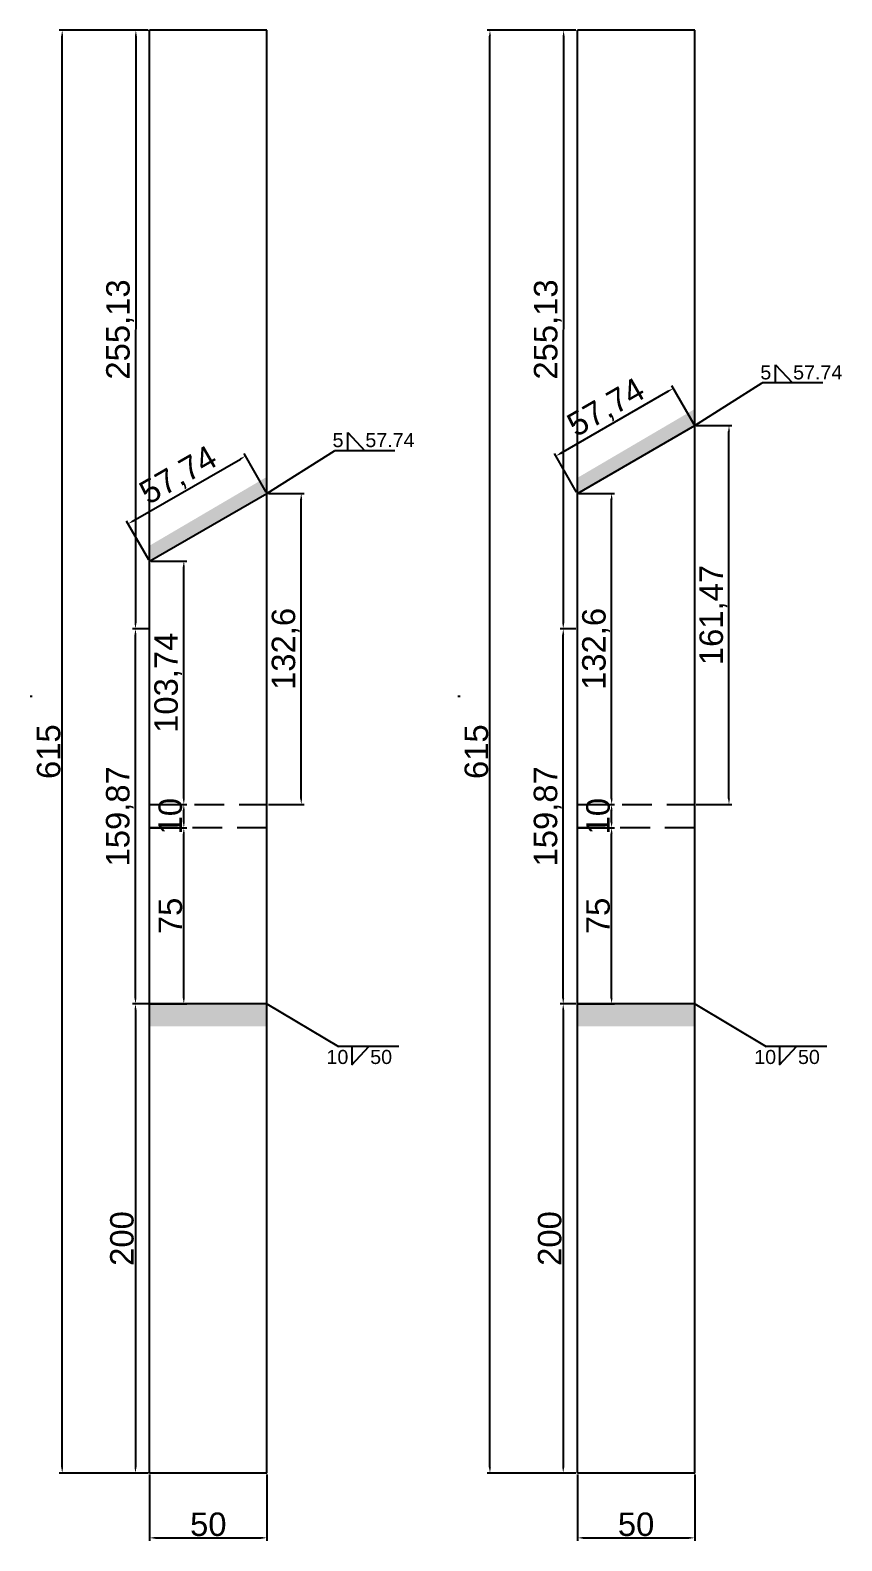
# Model space of a CAD drawing. Header units: millimetres. Extents: x 1455 to 24185, y -7041 to 4772.
# Drawn here: x 3661 to 4007, y 490 to 1134 of the extents above; entities that cross this region are included whole.
import ezdxf

# ---------------------------------------------------------------- set-up
doc = ezdxf.new("R2010")
doc.units = ezdxf.units.MM
doc.linetypes.add('DASHED', pattern=[19.05, 12.7, -6.35])
doc.layers.add('尺寸标注', color=6, linetype='Continuous')
doc.layers.add('焊缝', color=250, linetype='Continuous')
doc.styles.get("Standard").update_dxf_attribs({"font": 'arial.ttf'})
doc.dimstyles.new('ISO-25-JHF', dxfattribs={"dimtxt": 10, "dimasz": 2.5, "dimexe": 1.25, "dimexo": 0.625, "dimtad": 1, "dimtxsty": 'Standard', "dimcen": 2.5, "dimadec": 0, "dimazin": 0, "dimtfac": 1, "dimtmove": 0, "dimatfit": 3, "dimfxl": 1, "dimarcsym": 0})

# ---------------------------------------------------------------- blocks, each defined once
blk = doc.blocks.new('*D672')
at = {"layer": 'Defpoints', "color": 0, "transparency": 16777216}
for p in [(3712.01, 519.21), (3762.01, 519.21), (3762.01, 491.62)]:
    blk.add_point(p, dxfattribs=at)
at = {"layer": '尺寸标注', "color": 0, "lineweight": -2, "transparency": 16777216}
for p, q in [((3712.01, 518.59), (3712.01, 490.37)), ((3762.01, 518.59), (3762.01, 490.37)), ((3714.51, 491.62), (3759.51, 491.62))]:
    blk.add_line(p, q, dxfattribs=at)
at = {"layer": '尺寸标注', "color": 0, "transparency": 16777216}
for points in [[(3714.51, 492.04), (3714.51, 491.2), (3712.01, 491.62)], [(3759.51, 492.04), (3759.51, 491.2), (3762.01, 491.62)]]:
    blk.add_solid(points, dxfattribs=at)
at = {"layer": '尺寸标注', "color": 0, "transparency": 16777216, "insert": (3737.01, 497.35), "char_height": 10, "attachment_point": 5}
blk.add_mtext('50', dxfattribs=at)
blk = doc.blocks.new('*D673')
at = {"layer": 'Defpoints', "color": 0, "transparency": 16777216}
for p in [(3711.3, 804.21), (3726.58, 804.21), (3711.3, 794.21)]:
    blk.add_point(p, dxfattribs=at)
at = {"layer": '尺寸标注', "color": 0, "lineweight": -2, "transparency": 16777216}
for p, q in [((3711.92, 804.21), (3727.83, 804.21)), ((3726.58, 796.71), (3726.58, 801.71)), ((3711.92, 794.21), (3727.83, 794.21))]:
    blk.add_line(p, q, dxfattribs=at)
at = {"layer": '尺寸标注', "color": 0, "transparency": 16777216}
for points in [[(3726.16, 801.71), (3726.99, 801.71), (3726.58, 804.21)], [(3726.16, 796.71), (3726.99, 796.71), (3726.58, 794.21)]]:
    blk.add_solid(points, dxfattribs=at)
at = {"layer": '尺寸标注', "color": 0, "transparency": 16777216, "insert": (3720.85, 799.21), "char_height": 10, "attachment_point": 5, "rotation": 90}
blk.add_mtext('10', dxfattribs=at)
blk = doc.blocks.new('*D674')
at = {"layer": 'Defpoints', "color": 0, "transparency": 16777216}
for p in [(3705.98, 879.08), (3712.01, 879.08), (3712.01, 719.21)]:
    blk.add_point(p, dxfattribs=at)
at = {"layer": '尺寸标注', "color": 0, "lineweight": -2, "transparency": 16777216}
for p, q in [((3711.38, 879.08), (3704.73, 879.08)), ((3705.98, 721.71), (3705.98, 876.58)), ((3711.38, 719.21), (3704.73, 719.21))]:
    blk.add_line(p, q, dxfattribs=at)
at = {"layer": '尺寸标注', "color": 0, "transparency": 16777216}
for points in [[(3705.56, 876.58), (3706.39, 876.58), (3705.98, 879.08)], [(3705.56, 721.71), (3706.39, 721.71), (3705.98, 719.21)]]:
    blk.add_solid(points, dxfattribs=at)
at = {"layer": '尺寸标注', "color": 0, "transparency": 16777216, "insert": (3699.34, 799.15), "char_height": 10, "attachment_point": 5, "rotation": 90}
blk.add_mtext('159,87', dxfattribs=at)
blk = doc.blocks.new('*D675')
at = {"layer": 'Defpoints', "color": 0, "transparency": 16777216}
for p in [(3674.75, 1134.21), (3712.01, 1134.21), (3712.01, 519.21)]:
    blk.add_point(p, dxfattribs=at)
at = {"layer": '尺寸标注', "color": 0, "lineweight": -2, "transparency": 16777216}
for p, q in [((3711.38, 1134.21), (3673.5, 1134.21)), ((3674.75, 521.71), (3674.75, 1131.71)), ((3711.38, 519.21), (3673.5, 519.21))]:
    blk.add_line(p, q, dxfattribs=at)
at = {"layer": '尺寸标注', "color": 0, "transparency": 16777216}
for points in [[(3674.33, 1131.71), (3675.17, 1131.71), (3674.75, 1134.21)], [(3674.33, 521.71), (3675.17, 521.71), (3674.75, 519.21)]]:
    blk.add_solid(points, dxfattribs=at)
at = {"layer": '尺寸标注', "color": 0, "transparency": 16777216, "insert": (3669.02, 826.71), "char_height": 10, "attachment_point": 5, "rotation": 90}
blk.add_mtext('615', dxfattribs=at)
blk = doc.blocks.new('*D676')
at = {"layer": 'Defpoints', "color": 0, "transparency": 16777216}
for p in [(3752.84, 952.7), (3762.01, 936.81), (3712.01, 907.95)]:
    blk.add_point(p, dxfattribs=at)
at = {"layer": '尺寸标注', "color": 0, "lineweight": -2, "transparency": 16777216}
for p, q in [((3761.7, 937.36), (3752.22, 953.78)), ((3705.01, 925.08), (3750.68, 951.45)), ((3711.7, 908.49), (3702.22, 924.91))]:
    blk.add_line(p, q, dxfattribs=at)
at = {"layer": '尺寸标注', "color": 0, "transparency": 16777216}
for points in [[(3750.47, 951.81), (3750.88, 951.08), (3752.84, 952.7)], [(3704.8, 925.44), (3705.21, 924.72), (3702.84, 923.83)]]:
    blk.add_solid(points, dxfattribs=at)
at = {"layer": '尺寸标注', "color": 0, "transparency": 16777216, "insert": (3724.53, 943.99), "char_height": 10, "attachment_point": 5, "rotation": 30}
blk.add_mtext('57,74', dxfattribs=at)
blk = doc.blocks.new('*D677')
at = {"layer": 'Defpoints', "color": 0, "transparency": 16777216}
for p in [(3712.01, 1134.21), (3705.98, 879.08), (3711.85, 879.08)]:
    blk.add_point(p, dxfattribs=at)
at = {"layer": '尺寸标注', "color": 0, "lineweight": -2, "transparency": 16777216}
for p, q in [((3711.38, 1134.21), (3704.89, 1134.22)), ((3706.14, 1131.72), (3705.98, 881.58)), ((3711.22, 879.08), (3704.73, 879.08))]:
    blk.add_line(p, q, dxfattribs=at)
at = {"layer": '尺寸标注', "color": 0, "transparency": 16777216}
for points in [[(3705.72, 1131.72), (3706.55, 1131.72), (3706.14, 1134.22)], [(3705.56, 881.58), (3706.39, 881.58), (3705.98, 879.08)]]:
    blk.add_solid(points, dxfattribs=at)
at = {"layer": '尺寸标注', "color": 0, "transparency": 16777216, "insert": (3699.42, 1006.65), "char_height": 10, "attachment_point": 5, "rotation": 89.96337}
blk.add_mtext('255,13', dxfattribs=at)
blk = doc.blocks.new('*D678')
at = {"layer": 'Defpoints', "color": 0, "transparency": 16777216}
for p in [(3712.01, 719.21), (3705.98, 519.21), (3712.01, 519.21)]:
    blk.add_point(p, dxfattribs=at)
at = {"layer": '尺寸标注', "color": 0, "lineweight": -2, "transparency": 16777216}
for p, q in [((3711.38, 719.21), (3704.73, 719.21)), ((3705.98, 716.71), (3705.98, 521.71)), ((3711.38, 519.21), (3704.73, 519.21))]:
    blk.add_line(p, q, dxfattribs=at)
at = {"layer": '尺寸标注', "color": 0, "transparency": 16777216}
for points in [[(3705.56, 716.71), (3706.39, 716.71), (3705.98, 719.21)], [(3705.56, 521.71), (3706.39, 521.71), (3705.98, 519.21)]]:
    blk.add_solid(points, dxfattribs=at)
at = {"layer": '尺寸标注', "color": 0, "transparency": 16777216, "insert": (3700.24, 619.21), "char_height": 10, "attachment_point": 5, "rotation": 90}
blk.add_mtext('200', dxfattribs=at)
blk = doc.blocks.new('*D679')
at = {"layer": 'Defpoints', "color": 0, "transparency": 16777216}
for p in [(3711.99, 907.95), (3726.58, 907.95), (3711.99, 804.21)]:
    blk.add_point(p, dxfattribs=at)
at = {"layer": '尺寸标注', "color": 0, "lineweight": -2, "transparency": 16777216}
for p, q in [((3712.62, 907.95), (3727.83, 907.95)), ((3726.58, 806.71), (3726.58, 905.45)), ((3712.62, 804.21), (3727.83, 804.21))]:
    blk.add_line(p, q, dxfattribs=at)
at = {"layer": '尺寸标注', "color": 0, "transparency": 16777216}
for points in [[(3726.16, 905.45), (3726.99, 905.45), (3726.58, 907.95)], [(3726.16, 806.71), (3726.99, 806.71), (3726.58, 804.21)]]:
    blk.add_solid(points, dxfattribs=at)
at = {"layer": '尺寸标注', "color": 0, "transparency": 16777216, "insert": (3719.94, 856.08), "char_height": 10, "attachment_point": 5, "rotation": 90}
blk.add_mtext('103,74', dxfattribs=at)
blk = doc.blocks.new('*D680')
at = {"layer": 'Defpoints', "color": 0, "transparency": 16777216}
for p in [(3711.3, 794.21), (3726.58, 794.21), (3711.3, 719.21)]:
    blk.add_point(p, dxfattribs=at)
at = {"layer": '尺寸标注', "color": 0, "lineweight": -2, "transparency": 16777216}
for p, q in [((3711.92, 794.21), (3727.83, 794.21)), ((3726.58, 721.71), (3726.58, 791.71)), ((3711.92, 719.21), (3727.83, 719.21))]:
    blk.add_line(p, q, dxfattribs=at)
at = {"layer": '尺寸标注', "color": 0, "transparency": 16777216}
for points in [[(3726.16, 791.71), (3726.99, 791.71), (3726.58, 794.21)], [(3726.16, 721.71), (3726.99, 721.71), (3726.58, 719.21)]]:
    blk.add_solid(points, dxfattribs=at)
at = {"layer": '尺寸标注', "color": 0, "transparency": 16777216, "insert": (3720.87, 756.71), "char_height": 10, "attachment_point": 5, "rotation": 90}
blk.add_mtext('75', dxfattribs=at)
blk = doc.blocks.new('*D683')
at = {"layer": 'Defpoints', "color": 0, "transparency": 16777216}
for p in [(3894.26, 519.21), (3944.26, 519.21), (3944.26, 491.62)]:
    blk.add_point(p, dxfattribs=at)
at = {"layer": '尺寸标注', "color": 0, "lineweight": -2, "transparency": 16777216}
for p, q in [((3894.26, 518.59), (3894.26, 490.37)), ((3944.26, 518.59), (3944.26, 490.37)), ((3896.76, 491.62), (3941.76, 491.62))]:
    blk.add_line(p, q, dxfattribs=at)
at = {"layer": '尺寸标注', "color": 0, "transparency": 16777216}
for points in [[(3896.76, 492.04), (3896.76, 491.2), (3894.26, 491.62)], [(3941.76, 492.04), (3941.76, 491.2), (3944.26, 491.62)]]:
    blk.add_solid(points, dxfattribs=at)
at = {"layer": '尺寸标注', "color": 0, "transparency": 16777216, "insert": (3919.26, 497.35), "char_height": 10, "attachment_point": 5}
blk.add_mtext('50', dxfattribs=at)
blk = doc.blocks.new('*D684')
at = {"layer": 'Defpoints', "color": 0, "transparency": 16777216}
for p in [(3893.55, 804.21), (3908.82, 804.21), (3893.55, 794.21)]:
    blk.add_point(p, dxfattribs=at)
at = {"layer": '尺寸标注', "color": 0, "lineweight": -2, "transparency": 16777216}
for p, q in [((3894.17, 804.21), (3910.07, 804.21)), ((3908.82, 796.71), (3908.82, 801.71)), ((3894.17, 794.21), (3910.07, 794.21))]:
    blk.add_line(p, q, dxfattribs=at)
at = {"layer": '尺寸标注', "color": 0, "transparency": 16777216}
for points in [[(3908.41, 801.71), (3909.24, 801.71), (3908.82, 804.21)], [(3908.41, 796.71), (3909.24, 796.71), (3908.82, 794.21)]]:
    blk.add_solid(points, dxfattribs=at)
at = {"layer": '尺寸标注', "color": 0, "transparency": 16777216, "insert": (3903.09, 799.21), "char_height": 10, "attachment_point": 5, "rotation": 90}
blk.add_mtext('10', dxfattribs=at)
blk = doc.blocks.new('*D685')
at = {"layer": 'Defpoints', "color": 0, "transparency": 16777216}
for p in [(3888.22, 879.08), (3894.26, 879.08), (3894.26, 719.21)]:
    blk.add_point(p, dxfattribs=at)
at = {"layer": '尺寸标注', "color": 0, "lineweight": -2, "transparency": 16777216}
for p, q in [((3893.63, 879.08), (3886.97, 879.08)), ((3888.22, 721.71), (3888.22, 876.58)), ((3893.63, 719.21), (3886.97, 719.21))]:
    blk.add_line(p, q, dxfattribs=at)
at = {"layer": '尺寸标注', "color": 0, "transparency": 16777216}
for points in [[(3887.81, 876.58), (3888.64, 876.58), (3888.22, 879.08)], [(3887.81, 721.71), (3888.64, 721.71), (3888.22, 719.21)]]:
    blk.add_solid(points, dxfattribs=at)
at = {"layer": '尺寸标注', "color": 0, "transparency": 16777216, "insert": (3881.59, 799.15), "char_height": 10, "attachment_point": 5, "rotation": 90}
blk.add_mtext('159,87', dxfattribs=at)
blk = doc.blocks.new('*D686')
at = {"layer": 'Defpoints', "color": 0, "transparency": 16777216}
for p in [(3857, 1134.21), (3894.26, 1134.21), (3894.26, 519.21)]:
    blk.add_point(p, dxfattribs=at)
at = {"layer": '尺寸标注', "color": 0, "lineweight": -2, "transparency": 16777216}
for p, q in [((3893.63, 1134.21), (3855.75, 1134.21)), ((3857, 521.71), (3857, 1131.71)), ((3893.63, 519.21), (3855.75, 519.21))]:
    blk.add_line(p, q, dxfattribs=at)
at = {"layer": '尺寸标注', "color": 0, "transparency": 16777216}
for points in [[(3856.58, 1131.71), (3857.41, 1131.71), (3857, 1134.21)], [(3856.58, 521.71), (3857.41, 521.71), (3857, 519.21)]]:
    blk.add_solid(points, dxfattribs=at)
at = {"layer": '尺寸标注', "color": 0, "transparency": 16777216, "insert": (3851.27, 826.71), "char_height": 10, "attachment_point": 5, "rotation": 90}
blk.add_mtext('615', dxfattribs=at)
blk = doc.blocks.new('*D687')
at = {"layer": 'Defpoints', "color": 0, "transparency": 16777216}
for p in [(3935.09, 981.56), (3944.26, 965.68), (3894.26, 936.81)]:
    blk.add_point(p, dxfattribs=at)
at = {"layer": '尺寸标注', "color": 0, "lineweight": -2, "transparency": 16777216}
for p, q in [((3887.25, 953.95), (3932.92, 980.31)), ((3943.94, 966.22), (3934.46, 982.65)), ((3893.94, 937.36), (3884.46, 953.78))]:
    blk.add_line(p, q, dxfattribs=at)
at = {"layer": '尺寸标注', "color": 0, "transparency": 16777216}
for points in [[(3932.71, 980.67), (3933.13, 979.95), (3935.09, 981.56)], [(3887.04, 954.31), (3887.46, 953.58), (3885.09, 952.7)]]:
    blk.add_solid(points, dxfattribs=at)
at = {"layer": '尺寸标注', "color": 0, "transparency": 16777216, "insert": (3906.78, 972.86), "char_height": 10, "attachment_point": 5, "rotation": 30}
blk.add_mtext('57,74', dxfattribs=at)
blk = doc.blocks.new('*D688')
at = {"layer": 'Defpoints', "color": 0, "transparency": 16777216}
for p in [(3894.26, 1134.21), (3888.22, 879.08), (3894.09, 879.08)]:
    blk.add_point(p, dxfattribs=at)
at = {"layer": '尺寸标注', "color": 0, "lineweight": -2, "transparency": 16777216}
for p, q in [((3893.63, 1134.21), (3887.14, 1134.22)), ((3888.38, 1131.72), (3888.22, 881.58)), ((3893.47, 879.08), (3886.97, 879.08))]:
    blk.add_line(p, q, dxfattribs=at)
at = {"layer": '尺寸标注', "color": 0, "transparency": 16777216}
for points in [[(3887.97, 1131.72), (3888.8, 1131.72), (3888.39, 1134.22)], [(3887.81, 881.58), (3888.64, 881.58), (3888.22, 879.08)]]:
    blk.add_solid(points, dxfattribs=at)
at = {"layer": '尺寸标注', "color": 0, "transparency": 16777216, "insert": (3881.67, 1006.65), "char_height": 10, "attachment_point": 5, "rotation": 89.96337}
blk.add_mtext('255,13', dxfattribs=at)
blk = doc.blocks.new('*D689')
at = {"layer": 'Defpoints', "color": 0, "transparency": 16777216}
for p in [(3894.26, 719.21), (3888.22, 519.21), (3894.26, 519.21)]:
    blk.add_point(p, dxfattribs=at)
at = {"layer": '尺寸标注', "color": 0, "lineweight": -2, "transparency": 16777216}
for p, q in [((3893.63, 719.21), (3886.97, 719.21)), ((3888.22, 716.71), (3888.22, 521.71)), ((3893.63, 519.21), (3886.97, 519.21))]:
    blk.add_line(p, q, dxfattribs=at)
at = {"layer": '尺寸标注', "color": 0, "transparency": 16777216}
for points in [[(3887.81, 716.71), (3888.64, 716.71), (3888.22, 719.21)], [(3887.81, 521.71), (3888.64, 521.71), (3888.22, 519.21)]]:
    blk.add_solid(points, dxfattribs=at)
at = {"layer": '尺寸标注', "color": 0, "transparency": 16777216, "insert": (3882.49, 619.21), "char_height": 10, "attachment_point": 5, "rotation": 90}
blk.add_mtext('200', dxfattribs=at)
blk = doc.blocks.new('*D690')
at = {"layer": 'Defpoints', "color": 0, "transparency": 16777216}
for p in [(3893.55, 794.21), (3908.82, 794.21), (3893.55, 719.21)]:
    blk.add_point(p, dxfattribs=at)
at = {"layer": '尺寸标注', "color": 0, "lineweight": -2, "transparency": 16777216}
for p, q in [((3894.17, 794.21), (3910.07, 794.21)), ((3908.82, 721.71), (3908.82, 791.71)), ((3894.17, 719.21), (3910.07, 719.21))]:
    blk.add_line(p, q, dxfattribs=at)
at = {"layer": '尺寸标注', "color": 0, "transparency": 16777216}
for points in [[(3908.41, 791.71), (3909.24, 791.71), (3908.82, 794.21)], [(3908.41, 721.71), (3909.24, 721.71), (3908.82, 719.21)]]:
    blk.add_solid(points, dxfattribs=at)
at = {"layer": '尺寸标注', "color": 0, "transparency": 16777216, "insert": (3903.11, 756.71), "char_height": 10, "attachment_point": 5, "rotation": 90}
blk.add_mtext('75', dxfattribs=at)
blk = doc.blocks.new('*D670')
at = {"layer": 'Defpoints', "color": 0, "transparency": 16777216}
for p in [(3894.26, 936.81), (3908.84, 936.81), (3894.26, 804.21)]:
    blk.add_point(p, dxfattribs=at)
at = {"layer": '尺寸标注', "color": 0, "lineweight": -2, "transparency": 16777216}
for p, q in [((3894.88, 936.81), (3910.09, 936.81)), ((3908.84, 806.71), (3908.84, 934.31)), ((3894.88, 804.21), (3910.09, 804.21))]:
    blk.add_line(p, q, dxfattribs=at)
at = {"layer": '尺寸标注', "color": 0, "transparency": 16777216}
for points in [[(3908.43, 934.31), (3909.26, 934.31), (3908.84, 936.81)], [(3908.43, 806.71), (3909.26, 806.71), (3908.84, 804.21)]]:
    blk.add_solid(points, dxfattribs=at)
at = {"layer": '尺寸标注', "color": 0, "transparency": 16777216, "insert": (3902.21, 870.51), "char_height": 10, "attachment_point": 5, "rotation": 90}
blk.add_mtext('132,6', dxfattribs=at)
blk = doc.blocks.new('*D671')
at = {"layer": 'Defpoints', "color": 0, "transparency": 16777216}
for p in [(3944.26, 965.68), (3958.84, 965.68), (3944.26, 804.21)]:
    blk.add_point(p, dxfattribs=at)
at = {"layer": '尺寸标注', "color": 0, "lineweight": -2, "transparency": 16777216}
for p, q in [((3944.88, 965.68), (3960.09, 965.68)), ((3958.84, 806.71), (3958.84, 963.18)), ((3944.88, 804.21), (3960.09, 804.21))]:
    blk.add_line(p, q, dxfattribs=at)
at = {"layer": '尺寸标注', "color": 0, "transparency": 16777216}
for points in [[(3958.43, 963.18), (3959.26, 963.18), (3958.84, 965.68)], [(3958.43, 806.71), (3959.26, 806.71), (3958.84, 804.21)]]:
    blk.add_solid(points, dxfattribs=at)
at = {"layer": '尺寸标注', "color": 0, "transparency": 16777216, "insert": (3952.21, 884.95), "char_height": 10, "attachment_point": 5, "rotation": 90}
blk.add_mtext('161,47', dxfattribs=at)
blk = doc.blocks.new('*D751')
at = {"layer": 'Defpoints', "color": 0, "transparency": 16777216}
for p in [(3762.01, 936.81), (3776.6, 936.81), (3762.01, 804.21)]:
    blk.add_point(p, dxfattribs=at)
at = {"layer": '尺寸标注', "color": 0, "lineweight": -2, "transparency": 16777216}
for p, q in [((3762.63, 936.81), (3777.85, 936.81)), ((3776.6, 806.71), (3776.6, 934.31)), ((3762.63, 804.21), (3777.85, 804.21))]:
    blk.add_line(p, q, dxfattribs=at)
at = {"layer": '尺寸标注', "color": 0, "transparency": 16777216}
for points in [[(3776.18, 934.31), (3777.01, 934.31), (3776.6, 936.81)], [(3776.18, 806.71), (3777.01, 806.71), (3776.6, 804.21)]]:
    blk.add_solid(points, dxfattribs=at)
at = {"layer": '尺寸标注', "color": 0, "transparency": 16777216, "insert": (3769.96, 870.51), "char_height": 10, "attachment_point": 5, "rotation": 90}
blk.add_mtext('132,6', dxfattribs=at)

msp = doc.modelspace()

# ---------------------------------------------------------------- hatches: boundary and pattern name
at = {"layer": '焊缝'}
h = msp.add_hatch(color=250, dxfattribs=at)
h.dxf.hatch_style = 1
h.paths.add_polyline_path([(3894.257, 943.412), (3894.257, 936.814), (3944.257, 965.682), (3944.257, 972.752)])
h = msp.add_hatch(color=250, dxfattribs=at)
h.dxf.hatch_style = 1
h.paths.add_polyline_path([(3712.01, 914.544), (3712.01, 907.947), (3762.01, 936.814), (3762.01, 943.884)])
h = msp.add_hatch(color=250, dxfattribs=at)
h.dxf.hatch_style = 1
h.paths.add_polyline_path([(3712.01, 719.642), (3712.01, 709.642), (3762.01, 709.642), (3762.01, 719.212)])
h = msp.add_hatch(color=250, dxfattribs=at)
h.dxf.hatch_style = 1
h.paths.add_polyline_path([(3894.257, 719.642), (3894.257, 709.642), (3944.257, 709.642), (3944.257, 719.212)])

# ---------------------------------------------------------------- linework, layer by layer
for p, q in [((3712.01, 519.212), (3712.01, 1134.212)), ((3762.01, 1134.212), (3712.01, 1134.212)), ((3762.01, 519.212), (3762.01, 1134.212)), ((3894.257, 519.212), (3894.257, 1134.212)), ((3944.257, 1134.212), (3894.257, 1134.212)), ((3944.257, 519.212), (3944.257, 1134.212)), ((3894.257, 936.814), (3944.257, 965.682)), ((3712.01, 907.947), (3762.01, 936.814)), ((3762.01, 719.212), (3712.01, 719.212)), ((3944.257, 719.212), (3894.257, 719.212)), ((3762.01, 519.212), (3712.01, 519.212)), ((3944.257, 519.212), (3894.257, 519.212))]:
    msp.add_line(p, q)
at = {"linetype": 'DASHED'}
for p, q in [((3712.01, 804.212), (3762.01, 804.212)), ((3894.257, 804.212), (3944.257, 804.212)), ((3762.01, 794.212), (3712.01, 794.212)), ((3944.257, 794.212), (3894.257, 794.212))]:
    msp.add_line(p, q, dxfattribs=at)
at = {"layer": '尺寸标注'}
for p, q in [((3978.664, 983.872), (3978.664, 991.636)), ((3978.664, 991.636), (3985.896, 983.872)), ((3944.257, 965.682), (3973.015, 983.872)), ((3998.777, 983.872), (3973.015, 983.872)), ((3796.417, 955.004), (3796.417, 962.769)), ((3796.417, 962.769), (3803.649, 955.004)), ((3762.01, 936.814), (3790.767, 955.004)), ((3816.53, 955.004), (3790.767, 955.004)), ((3662.01, 850.212), (3661.138, 850.212)), ((3844.257, 850.212), (3843.385, 850.212)), ((3762.01, 719.212), (3792.46, 701.022)), ((3944.257, 719.212), (3974.707, 701.022)), ((3818.223, 701.022), (3792.46, 701.022)), ((3798.11, 701.022), (3798.11, 693.258)), ((3798.11, 693.258), (3805.341, 701.022)), ((4000.47, 701.022), (3974.707, 701.022)), ((3980.357, 701.022), (3980.357, 693.258)), ((3980.357, 693.258), (3987.588, 701.022))]:
    msp.add_line(p, q, dxfattribs=at)

# ---------------------------------------------------------------- texts
at = {"layer": '尺寸标注', "char_height": 6}
for s, insert, attachment_point in [('5    57.74', (3972.194, 991.389), 1), ('5    57.74', (3789.947, 962.521), 1), ('10    50', (3787.353, 693.505), 7), ('10    50', (3969.6, 693.505), 7)]:
    msp.add_mtext_dynamic_manual_height_columns(s, width=68.30832, gutter_width=12.5, heights=[0], dxfattribs=dict(at, insert=insert, attachment_point=attachment_point))

# ---------------------------------------------------------------- dimensions: what is measured, and where the dimension line sits
at = {"layer": '尺寸标注'}
for p1, p2, distance, picture, middle in [((3712.01, 519.212), (3712.01, 1134.212), 37.259, '*D675', (3669.02, 826.712)), ((3712.01, 1134.212), (3711.847, 879.079), -5.871, '*D677', (3699.422, 1006.654)), ((3894.257, 519.212), (3894.257, 1134.212), 37.259, '*D686', (3851.267, 826.712)), ((3894.257, 1134.212), (3894.094, 879.079), -5.871, '*D688', (3881.67, 1006.654)), ((3894.257, 936.814), (3944.257, 965.682), 18.338, '*D687', (3906.781, 972.858)), ((3944.257, 804.212), (3944.257, 965.682), -14.585, '*D671', (3952.208, 884.947)), ((3712.0098, 907.9468), (3762.0098, 936.8144), 18.3383, '*D676', (3724.5336, 943.99)), ((3762.01, 804.212), (3762.01, 936.814), -14.585, '*D751', (3769.961, 870.513)), ((3894.257, 804.212), (3894.257, 936.814), -14.585, '*D670', (3902.208, 870.513)), ((3711.99062, 804.21182), (3711.99062, 907.94685), -14.58525, '*D679', (3719.94132, 856.07933)), ((3712.01, 719.212), (3712.01, 879.079), 6.034, '*D674', (3699.341, 799.146)), ((3894.257, 719.212), (3894.257, 879.079), 6.034, '*D685', (3881.588, 799.146)), ((3712.01, 719.212), (3712.01, 519.212), -6.034, '*D678', (3700.245, 619.212)), ((3894.257, 719.212), (3894.257, 519.212), -6.034, '*D689', (3882.492, 619.212)), ((3712.01, 519.212), (3762.01, 519.212), -27.59, '*D672', (3737.01, 497.352)), ((3894.257, 519.212), (3944.257, 519.212), -27.59, '*D683', (3919.257, 497.352))]:
    dim = msp.add_aligned_dim(p1=p1, p2=p2, distance=distance, dimstyle='ISO-25-JHF', dxfattribs=at)
    dim.commit()
    dim.dimension.update_dxf_attribs({"geometry": picture, "text_midpoint": middle})
for base, p1, p2, picture, middle in [((3726.576, 804.212), (3711.299, 794.212), (3711.299, 804.212), '*D673', (3726.576, 799.212)), ((3908.823, 804.212), (3893.546, 794.212), (3893.546, 804.212), '*D684', (3908.823, 799.212)), ((3726.576, 794.212), (3711.299, 719.212), (3711.299, 794.212), '*D680', (3726.576, 756.712)), ((3908.823, 794.212), (3893.546, 719.212), (3893.546, 794.212), '*D690', (3908.823, 756.712))]:
    dim = msp.add_linear_dim(base=base, p1=p1, p2=p2, angle=90, dimstyle='ISO-25-JHF', dxfattribs=at)
    dim.commit()
    dim.dimension.update_dxf_attribs({"geometry": picture, "text_midpoint": middle, "dimtype": 161})

doc.saveas('drawing.dxf')
